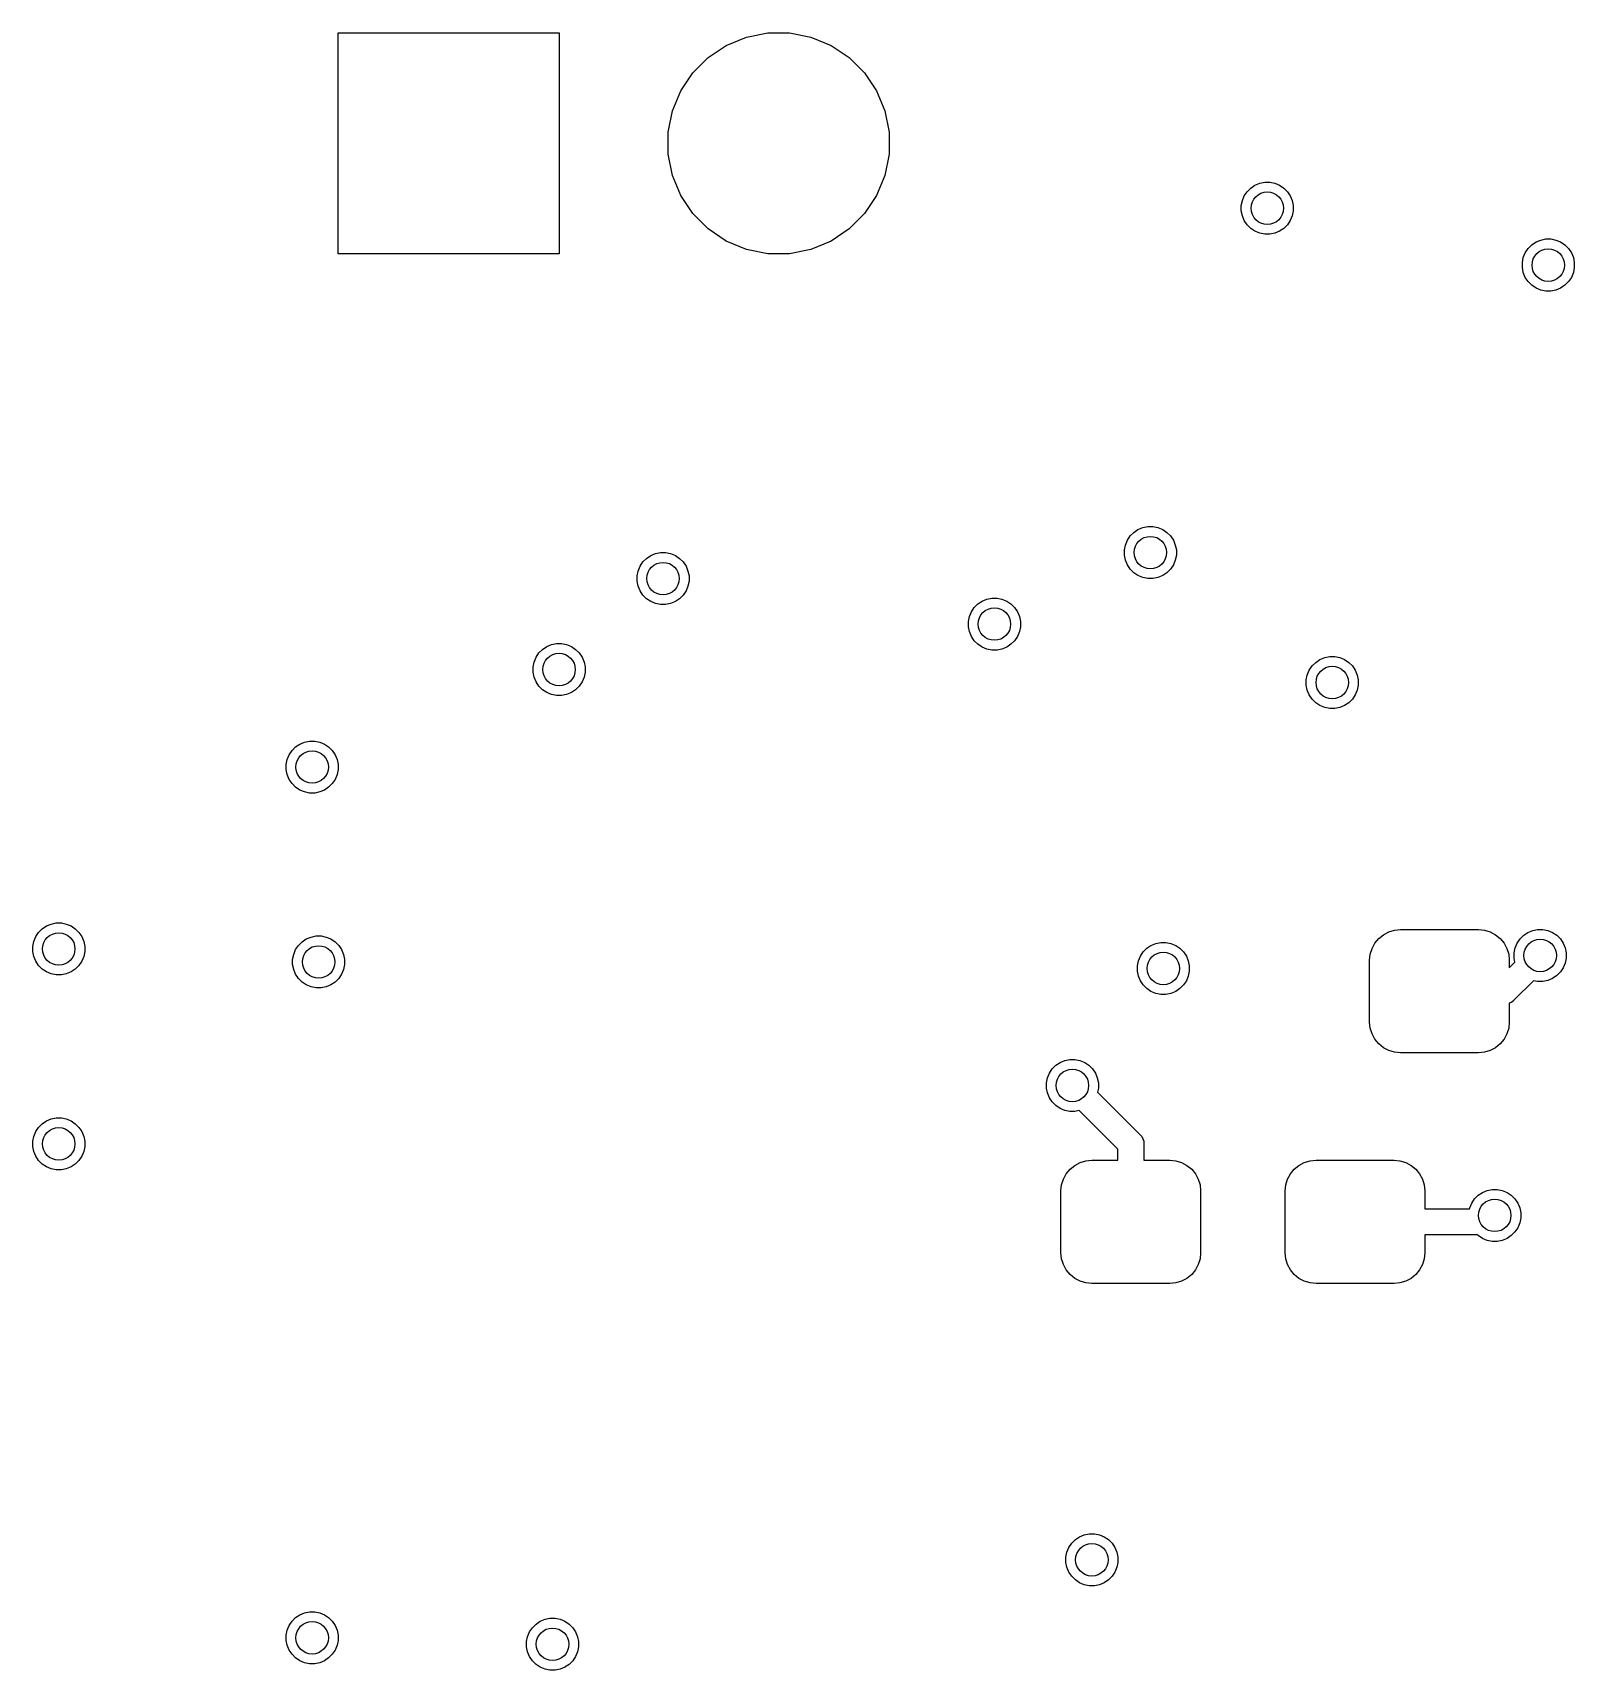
# Model space of a CAD drawing. Extents: x 116.6 to 161.5, y -138 to -93.2.
# Drawn here: x 134 to 145.86, y -105.75 to -93.15 of the extents above; entities that cross this region are included whole.
import ezdxf

# ---------------------------------------------------------------- set-up
doc = ezdxf.new("R2010")
doc.units = 0
doc.layers.add('BLACK', color=7, linetype='CONTINUOUS')

msp = doc.modelspace()

# ---------------------------------------------------------------- linework, layer by layer
at = {"layer": 'BLACK', "linetype": 'CONTINUOUS'}
for p, q in [((136.35, -94.85), (136.35, -93.15)), ((136.35, -93.15), (138.05, -93.15)), ((138.05, -93.15), (138.05, -94.85)), ((139.337, -93.247), (139.492, -93.183)), ((139.492, -93.183), (139.656, -93.15)), ((139.656, -93.15), (139.824, -93.15)), ((139.824, -93.15), (139.988, -93.183)), ((139.988, -93.183), (140.143, -93.247)), ((139.08, -93.458), (139.198, -93.34)), ((139.198, -93.34), (139.337, -93.247)), ((140.143, -93.247), (140.282, -93.34)), ((140.282, -93.34), (140.4, -93.458)), ((138.987, -93.597), (139.08, -93.458)), ((140.4, -93.458), (140.493, -93.597)), ((138.923, -93.752), (138.987, -93.597)), ((140.493, -93.597), (140.557, -93.752)), ((138.89, -93.916), (138.923, -93.752)), ((140.557, -93.752), (140.59, -93.916)), ((138.89, -94.084), (138.89, -93.916)), ((140.59, -93.916), (140.59, -94.084)), ((138.923, -94.248), (138.89, -94.084)), ((140.59, -94.084), (140.557, -94.248)), ((138.987, -94.403), (138.923, -94.248)), ((140.557, -94.248), (140.493, -94.403)), ((143.323, -94.405), (143.345, -94.373)), ((143.345, -94.373), (143.373, -94.345)), ((143.373, -94.345), (143.405, -94.323)), ((143.405, -94.323), (143.442, -94.308)), ((143.442, -94.308), (143.48, -94.3)), ((143.48, -94.3), (143.52, -94.3)), ((143.52, -94.3), (143.558, -94.308)), ((143.558, -94.308), (143.595, -94.323)), ((143.595, -94.323), (143.627, -94.345)), ((143.627, -94.345), (143.655, -94.373)), ((143.655, -94.373), (143.677, -94.405)), ((139.08, -94.542), (138.987, -94.403)), ((140.493, -94.403), (140.4, -94.542)), ((143.3, -94.48), (143.308, -94.442)), ((143.3, -94.52), (143.3, -94.48)), ((143.308, -94.442), (143.323, -94.405)), ((143.677, -94.405), (143.692, -94.442)), ((143.692, -94.442), (143.7, -94.48)), ((143.7, -94.48), (143.7, -94.52)), ((139.198, -94.66), (139.08, -94.542)), ((140.4, -94.542), (140.282, -94.66)), ((143.308, -94.558), (143.3, -94.52)), ((143.323, -94.595), (143.308, -94.558)), ((143.345, -94.627), (143.323, -94.595)), ((143.677, -94.595), (143.655, -94.627)), ((143.692, -94.558), (143.677, -94.595)), ((143.7, -94.52), (143.692, -94.558)), ((139.337, -94.753), (139.198, -94.66)), ((140.282, -94.66), (140.143, -94.753)), ((143.373, -94.655), (143.345, -94.627)), ((143.405, -94.677), (143.373, -94.655)), ((143.442, -94.692), (143.405, -94.677)), ((143.48, -94.7), (143.442, -94.692)), ((143.52, -94.7), (143.48, -94.7)), ((143.558, -94.692), (143.52, -94.7)), ((143.595, -94.677), (143.558, -94.692)), ((143.627, -94.655), (143.595, -94.677)), ((143.655, -94.627), (143.627, -94.655)), ((145.568, -94.76), (145.604, -94.745)), ((145.604, -94.745), (145.643, -94.737)), ((145.643, -94.737), (145.682, -94.737)), ((145.682, -94.737), (145.721, -94.745)), ((145.721, -94.745), (145.757, -94.76)), ((138.05, -94.85), (136.35, -94.85)), ((139.492, -94.817), (139.337, -94.753)), ((139.656, -94.85), (139.492, -94.817)), ((139.824, -94.85), (139.656, -94.85)), ((139.988, -94.817), (139.824, -94.85)), ((140.143, -94.753), (139.988, -94.817)), ((145.47, -94.879), (145.485, -94.843)), ((145.485, -94.843), (145.507, -94.81)), ((145.507, -94.81), (145.535, -94.782)), ((145.535, -94.782), (145.568, -94.76)), ((145.757, -94.76), (145.79, -94.782)), ((145.79, -94.782), (145.818, -94.81)), ((145.818, -94.81), (145.84, -94.843)), ((145.84, -94.843), (145.855, -94.879)), ((145.463, -94.918), (145.47, -94.879)), ((145.463, -94.957), (145.463, -94.918)), ((145.47, -94.996), (145.463, -94.957)), ((145.485, -95.032), (145.47, -94.996)), ((145.855, -94.996), (145.84, -95.032)), ((145.855, -94.879), (145.862, -94.918)), ((145.862, -94.957), (145.855, -94.996)), ((145.862, -94.918), (145.862, -94.957)), ((145.507, -95.065), (145.485, -95.032)), ((145.535, -95.093), (145.507, -95.065)), ((145.568, -95.115), (145.535, -95.093)), ((145.604, -95.13), (145.568, -95.115)), ((145.643, -95.138), (145.604, -95.13)), ((145.721, -95.13), (145.682, -95.138)), ((145.757, -95.115), (145.721, -95.13)), ((145.79, -95.093), (145.757, -95.115)), ((145.818, -95.065), (145.79, -95.093)), ((145.84, -95.032), (145.818, -95.065)), ((145.682, -95.138), (145.643, -95.138)), ((142.445, -97.022), (142.473, -96.995)), ((142.473, -96.995), (142.505, -96.973)), ((142.505, -96.973), (142.542, -96.958)), ((142.542, -96.958), (142.58, -96.95)), ((142.58, -96.95), (142.62, -96.95)), ((142.62, -96.95), (142.658, -96.958)), ((142.658, -96.958), (142.695, -96.973)), ((142.695, -96.973), (142.727, -96.995)), ((142.727, -96.995), (142.755, -97.022)), ((142.4, -97.13), (142.408, -97.092)), ((142.4, -97.17), (142.4, -97.13)), ((142.408, -97.092), (142.423, -97.055)), ((142.423, -97.055), (142.445, -97.022)), ((142.755, -97.022), (142.777, -97.055)), ((142.777, -97.055), (142.792, -97.092)), ((142.792, -97.092), (142.8, -97.13)), ((142.8, -97.13), (142.8, -97.17)), ((138.658, -97.292), (138.673, -97.255)), ((138.673, -97.255), (138.695, -97.222)), ((138.695, -97.222), (138.723, -97.195)), ((138.723, -97.195), (138.755, -97.173)), ((138.755, -97.173), (138.792, -97.158)), ((138.792, -97.158), (138.83, -97.15)), ((138.83, -97.15), (138.87, -97.15)), ((138.87, -97.15), (138.908, -97.158)), ((138.908, -97.158), (138.945, -97.173)), ((138.945, -97.173), (138.977, -97.195)), ((138.977, -97.195), (139.005, -97.222)), ((139.005, -97.222), (139.027, -97.255)), ((139.027, -97.255), (139.042, -97.292)), ((142.408, -97.208), (142.4, -97.17)), ((142.423, -97.245), (142.408, -97.208)), ((142.445, -97.278), (142.423, -97.245)), ((142.777, -97.245), (142.755, -97.278)), ((142.792, -97.208), (142.777, -97.245)), ((142.8, -97.17), (142.792, -97.208)), ((138.65, -97.33), (138.658, -97.292)), ((138.65, -97.37), (138.65, -97.33)), ((138.658, -97.408), (138.65, -97.37)), ((139.042, -97.292), (139.05, -97.33)), ((139.05, -97.37), (139.042, -97.408)), ((139.05, -97.33), (139.05, -97.37)), ((142.473, -97.305), (142.445, -97.278)), ((142.505, -97.327), (142.473, -97.305)), ((142.542, -97.342), (142.505, -97.327)), ((142.58, -97.35), (142.542, -97.342)), ((142.62, -97.35), (142.58, -97.35)), ((142.658, -97.342), (142.62, -97.35)), ((142.695, -97.327), (142.658, -97.342)), ((142.727, -97.305), (142.695, -97.327)), ((142.755, -97.278), (142.727, -97.305)), ((138.673, -97.445), (138.658, -97.408)), ((138.695, -97.478), (138.673, -97.445)), ((138.723, -97.505), (138.695, -97.478)), ((138.755, -97.527), (138.723, -97.505)), ((138.977, -97.505), (138.945, -97.527)), ((139.005, -97.478), (138.977, -97.505)), ((139.027, -97.445), (139.005, -97.478)), ((139.042, -97.408), (139.027, -97.445)), ((141.273, -97.545), (141.305, -97.523)), ((141.305, -97.523), (141.342, -97.508)), ((141.342, -97.508), (141.38, -97.5)), ((141.38, -97.5), (141.42, -97.5)), ((141.42, -97.5), (141.458, -97.508)), ((141.458, -97.508), (141.495, -97.523)), ((141.495, -97.523), (141.527, -97.545)), ((138.792, -97.542), (138.755, -97.527)), ((138.83, -97.55), (138.792, -97.542)), ((138.87, -97.55), (138.83, -97.55)), ((138.908, -97.542), (138.87, -97.55)), ((138.945, -97.527), (138.908, -97.542)), ((141.2, -97.68), (141.208, -97.642)), ((141.208, -97.642), (141.223, -97.605)), ((141.223, -97.605), (141.245, -97.573)), ((141.245, -97.573), (141.273, -97.545)), ((141.527, -97.545), (141.555, -97.573)), ((141.555, -97.573), (141.577, -97.605)), ((141.577, -97.605), (141.592, -97.642)), ((141.592, -97.642), (141.6, -97.68)), ((141.2, -97.72), (141.2, -97.68)), ((141.208, -97.758), (141.2, -97.72)), ((141.223, -97.795), (141.208, -97.758)), ((141.592, -97.758), (141.577, -97.795)), ((141.6, -97.72), (141.592, -97.758)), ((141.6, -97.68), (141.6, -97.72)), ((137.895, -97.922), (137.923, -97.895)), ((137.923, -97.895), (137.955, -97.873)), ((137.955, -97.873), (137.992, -97.858)), ((137.992, -97.858), (138.03, -97.85)), ((138.03, -97.85), (138.07, -97.85)), ((138.07, -97.85), (138.108, -97.858)), ((138.108, -97.858), (138.145, -97.873)), ((138.145, -97.873), (138.177, -97.895)), ((138.177, -97.895), (138.205, -97.922)), ((141.245, -97.828), (141.223, -97.795)), ((141.273, -97.855), (141.245, -97.828)), ((141.305, -97.877), (141.273, -97.855)), ((141.342, -97.892), (141.305, -97.877)), ((141.38, -97.9), (141.342, -97.892)), ((141.42, -97.9), (141.38, -97.9)), ((141.458, -97.892), (141.42, -97.9)), ((141.495, -97.877), (141.458, -97.892)), ((141.527, -97.855), (141.495, -97.877)), ((141.555, -97.828), (141.527, -97.855)), ((141.577, -97.795), (141.555, -97.828)), ((137.85, -98.03), (137.858, -97.992)), ((137.858, -97.992), (137.873, -97.955)), ((137.873, -97.955), (137.895, -97.922)), ((138.205, -97.922), (138.227, -97.955)), ((138.227, -97.955), (138.242, -97.992)), ((138.242, -97.992), (138.25, -98.03)), ((143.823, -98.055), (143.845, -98.022)), ((143.845, -98.022), (143.873, -97.995)), ((143.873, -97.995), (143.905, -97.973)), ((143.905, -97.973), (143.942, -97.958)), ((143.942, -97.958), (143.98, -97.95)), ((143.98, -97.95), (144.02, -97.95)), ((144.02, -97.95), (144.058, -97.958)), ((144.058, -97.958), (144.095, -97.973)), ((144.095, -97.973), (144.127, -97.995)), ((144.127, -97.995), (144.155, -98.022)), ((144.155, -98.022), (144.177, -98.055)), ((137.85, -98.07), (137.85, -98.03)), ((137.858, -98.108), (137.85, -98.07)), ((137.873, -98.145), (137.858, -98.108)), ((137.895, -98.177), (137.873, -98.145)), ((138.227, -98.145), (138.205, -98.177)), ((138.242, -98.108), (138.227, -98.145)), ((138.25, -98.07), (138.242, -98.108)), ((138.25, -98.03), (138.25, -98.07)), ((143.8, -98.13), (143.808, -98.092)), ((143.8, -98.17), (143.8, -98.13)), ((143.808, -98.092), (143.823, -98.055)), ((144.177, -98.055), (144.192, -98.092)), ((144.192, -98.092), (144.2, -98.13)), ((144.2, -98.13), (144.2, -98.17)), ((137.923, -98.205), (137.895, -98.177)), ((137.955, -98.227), (137.923, -98.205)), ((137.992, -98.242), (137.955, -98.227)), ((138.03, -98.25), (137.992, -98.242)), ((138.07, -98.25), (138.03, -98.25)), ((138.108, -98.242), (138.07, -98.25)), ((138.145, -98.227), (138.108, -98.242)), ((138.177, -98.205), (138.145, -98.227)), ((138.205, -98.177), (138.177, -98.205)), ((143.808, -98.208), (143.8, -98.17)), ((143.823, -98.245), (143.808, -98.208)), ((143.845, -98.278), (143.823, -98.245)), ((143.873, -98.305), (143.845, -98.278)), ((144.155, -98.278), (144.127, -98.305)), ((144.177, -98.245), (144.155, -98.278)), ((144.192, -98.208), (144.177, -98.245)), ((144.2, -98.17), (144.192, -98.208)), ((143.905, -98.327), (143.873, -98.305)), ((143.942, -98.342), (143.905, -98.327)), ((143.98, -98.35), (143.942, -98.342)), ((144.02, -98.35), (143.98, -98.35)), ((144.058, -98.342), (144.02, -98.35)), ((144.095, -98.327), (144.058, -98.342)), ((144.127, -98.305), (144.095, -98.327)), ((135.995, -98.672), (136.023, -98.645)), ((136.023, -98.645), (136.055, -98.623)), ((136.055, -98.623), (136.092, -98.608)), ((136.092, -98.608), (136.13, -98.6)), ((136.13, -98.6), (136.17, -98.6)), ((136.17, -98.6), (136.208, -98.608)), ((136.208, -98.608), (136.245, -98.623)), ((136.245, -98.623), (136.277, -98.645)), ((136.277, -98.645), (136.305, -98.672)), ((135.95, -98.78), (135.958, -98.742)), ((135.95, -98.82), (135.95, -98.78)), ((135.958, -98.742), (135.973, -98.705)), ((135.973, -98.705), (135.995, -98.672)), ((136.305, -98.672), (136.327, -98.705)), ((136.327, -98.705), (136.342, -98.742)), ((136.342, -98.742), (136.35, -98.78)), ((136.35, -98.78), (136.35, -98.82)), ((135.958, -98.858), (135.95, -98.82)), ((135.973, -98.895), (135.958, -98.858)), ((135.995, -98.927), (135.973, -98.895)), ((136.327, -98.895), (136.305, -98.927)), ((136.342, -98.858), (136.327, -98.895)), ((136.35, -98.82), (136.342, -98.858)), ((136.023, -98.955), (135.995, -98.927)), ((136.055, -98.977), (136.023, -98.955)), ((136.092, -98.992), (136.055, -98.977)), ((136.13, -99), (136.092, -98.992)), ((136.17, -99), (136.13, -99)), ((136.208, -98.992), (136.17, -99)), ((136.245, -98.977), (136.208, -98.992)), ((136.277, -98.955), (136.245, -98.977)), ((136.305, -98.927), (136.277, -98.955)), ((134.073, -100.045), (134.105, -100.023)), ((134.105, -100.023), (134.142, -100.008)), ((134.142, -100.008), (134.18, -100)), ((134.18, -100), (134.22, -100)), ((134.22, -100), (134.258, -100.008)), ((134.258, -100.008), (134.295, -100.023)), ((134.295, -100.023), (134.327, -100.045)), ((134, -100.18), (134.008, -100.142)), ((134.008, -100.142), (134.023, -100.105)), ((134.023, -100.105), (134.045, -100.073)), ((134.045, -100.073), (134.073, -100.045)), ((134.327, -100.045), (134.355, -100.073)), ((134.355, -100.073), (134.377, -100.105)), ((134.377, -100.105), (134.392, -100.142)), ((134.392, -100.142), (134.4, -100.18)), ((136.045, -100.173), (136.073, -100.145)), ((136.073, -100.145), (136.105, -100.123)), ((136.105, -100.123), (136.142, -100.108)), ((136.142, -100.108), (136.18, -100.1)), ((136.18, -100.1), (136.22, -100.1)), ((136.22, -100.1), (136.258, -100.108)), ((136.258, -100.108), (136.295, -100.123)), ((136.295, -100.123), (136.327, -100.145)), ((136.327, -100.145), (136.355, -100.173)), ((142.605, -100.173), (142.642, -100.158)), ((142.642, -100.158), (142.68, -100.15)), ((142.68, -100.15), (142.72, -100.15)), ((142.72, -100.15), (142.758, -100.158)), ((142.758, -100.158), (142.795, -100.173)), ((144.306, -100.197), (144.328, -100.156)), ((144.328, -100.156), (144.357, -100.12)), ((144.357, -100.12), (144.393, -100.09)), ((144.393, -100.09), (144.434, -100.068)), ((144.434, -100.068), (144.479, -100.055)), ((144.479, -100.055), (144.525, -100.05)), ((144.525, -100.05), (145.125, -100.05)), ((145.125, -100.05), (145.171, -100.055)), ((145.171, -100.055), (145.216, -100.068)), ((145.216, -100.068), (145.257, -100.09)), ((145.257, -100.09), (145.293, -100.12)), ((145.293, -100.12), (145.322, -100.156)), ((145.322, -100.156), (145.344, -100.197)), ((145.408, -100.192), (145.423, -100.155)), ((145.423, -100.155), (145.445, -100.123)), ((145.445, -100.123), (145.473, -100.095)), ((145.473, -100.095), (145.505, -100.073)), ((145.505, -100.073), (145.542, -100.058)), ((145.542, -100.058), (145.58, -100.05)), ((145.58, -100.05), (145.62, -100.05)), ((145.62, -100.05), (145.658, -100.058)), ((145.658, -100.058), (145.695, -100.073)), ((145.695, -100.073), (145.727, -100.095)), ((145.727, -100.095), (145.755, -100.123)), ((145.755, -100.123), (145.777, -100.155)), ((145.777, -100.155), (145.792, -100.192)), ((134, -100.22), (134, -100.18)), ((134.008, -100.258), (134, -100.22)), ((134.023, -100.295), (134.008, -100.258)), ((134.045, -100.327), (134.023, -100.295)), ((134.377, -100.295), (134.355, -100.327)), ((134.392, -100.258), (134.377, -100.295)), ((134.4, -100.22), (134.392, -100.258)), ((134.4, -100.18), (134.4, -100.22)), ((136, -100.28), (136.008, -100.242)), ((136, -100.32), (136, -100.28)), ((136.008, -100.242), (136.023, -100.205)), ((136.023, -100.205), (136.045, -100.173)), ((136.355, -100.173), (136.377, -100.205)), ((136.377, -100.205), (136.392, -100.242)), ((136.392, -100.242), (136.4, -100.28)), ((136.4, -100.28), (136.4, -100.32)), ((142.5, -100.33), (142.508, -100.292)), ((142.508, -100.292), (142.523, -100.255)), ((142.523, -100.255), (142.545, -100.223)), ((142.545, -100.223), (142.573, -100.195)), ((142.573, -100.195), (142.605, -100.173)), ((142.795, -100.173), (142.827, -100.195)), ((142.827, -100.195), (142.855, -100.223)), ((142.855, -100.223), (142.877, -100.255)), ((142.877, -100.255), (142.892, -100.292)), ((142.892, -100.292), (142.9, -100.33)), ((144.287, -100.287), (144.292, -100.241)), ((144.287, -100.762), (144.287, -100.287)), ((144.292, -100.241), (144.306, -100.197)), ((145.344, -100.197), (145.358, -100.241)), ((145.358, -100.241), (145.362, -100.287)), ((145.362, -100.287), (145.362, -100.346)), ((145.4, -100.23), (145.408, -100.192)), ((145.4, -100.27), (145.4, -100.23)), ((145.406, -100.302), (145.4, -100.27)), ((145.792, -100.192), (145.8, -100.23)), ((145.8, -100.27), (145.792, -100.308)), ((145.8, -100.23), (145.8, -100.27)), ((134.073, -100.355), (134.045, -100.327)), ((134.105, -100.377), (134.073, -100.355)), ((134.142, -100.392), (134.105, -100.377)), ((134.18, -100.4), (134.142, -100.392)), ((134.22, -100.4), (134.18, -100.4)), ((134.258, -100.392), (134.22, -100.4)), ((134.295, -100.377), (134.258, -100.392)), ((134.327, -100.355), (134.295, -100.377)), ((134.355, -100.327), (134.327, -100.355)), ((136.008, -100.358), (136, -100.32)), ((136.023, -100.395), (136.008, -100.358)), ((136.045, -100.427), (136.023, -100.395)), ((136.377, -100.395), (136.355, -100.427)), ((136.392, -100.358), (136.377, -100.395)), ((136.4, -100.32), (136.392, -100.358)), ((142.5, -100.37), (142.5, -100.33)), ((142.508, -100.408), (142.5, -100.37)), ((142.523, -100.445), (142.508, -100.408)), ((142.892, -100.408), (142.877, -100.445)), ((142.9, -100.37), (142.892, -100.408)), ((142.9, -100.33), (142.9, -100.37)), ((145.362, -100.346), (145.406, -100.302)), ((145.727, -100.405), (145.695, -100.427)), ((145.755, -100.377), (145.727, -100.405)), ((145.777, -100.345), (145.755, -100.377)), ((145.792, -100.308), (145.777, -100.345)), ((136.073, -100.455), (136.045, -100.427)), ((136.105, -100.477), (136.073, -100.455)), ((136.142, -100.492), (136.105, -100.477)), ((136.18, -100.5), (136.142, -100.492)), ((136.22, -100.5), (136.18, -100.5)), ((136.258, -100.492), (136.22, -100.5)), ((136.295, -100.477), (136.258, -100.492)), ((136.327, -100.455), (136.295, -100.477)), ((136.355, -100.427), (136.327, -100.455)), ((142.545, -100.477), (142.523, -100.445)), ((142.573, -100.505), (142.545, -100.477)), ((142.605, -100.527), (142.573, -100.505)), ((142.642, -100.542), (142.605, -100.527)), ((142.68, -100.55), (142.642, -100.542)), ((142.758, -100.542), (142.72, -100.55)), ((142.795, -100.527), (142.758, -100.542)), ((142.827, -100.505), (142.795, -100.527)), ((142.855, -100.477), (142.827, -100.505)), ((142.877, -100.445), (142.855, -100.477)), ((145.548, -100.444), (145.399, -100.592)), ((145.58, -100.45), (145.548, -100.444)), ((145.62, -100.45), (145.58, -100.45)), ((145.658, -100.442), (145.62, -100.45)), ((145.695, -100.427), (145.658, -100.442)), ((142.72, -100.55), (142.68, -100.55)), ((145.363, -100.618), (145.362, -100.618)), ((145.362, -100.618), (145.362, -100.762)), ((145.381, -100.609), (145.363, -100.618)), ((145.396, -100.596), (145.381, -100.609)), ((145.399, -100.592), (145.396, -100.596)), ((144.292, -100.809), (144.287, -100.762)), ((145.362, -100.762), (145.358, -100.809)), ((144.306, -100.853), (144.292, -100.809)), ((144.328, -100.894), (144.306, -100.853)), ((144.357, -100.93), (144.328, -100.894)), ((145.322, -100.894), (145.293, -100.93)), ((145.344, -100.853), (145.322, -100.894)), ((145.358, -100.809), (145.344, -100.853)), ((141.942, -101.058), (141.98, -101.05)), ((141.98, -101.05), (142.02, -101.05)), ((142.02, -101.05), (142.058, -101.058)), ((144.393, -100.96), (144.357, -100.93)), ((144.434, -100.982), (144.393, -100.96)), ((144.479, -100.995), (144.434, -100.982)), ((144.525, -101), (144.479, -100.995)), ((145.125, -101), (144.525, -101)), ((145.171, -100.995), (145.125, -101)), ((145.216, -100.982), (145.171, -100.995)), ((145.257, -100.96), (145.216, -100.982)), ((145.293, -100.93), (145.257, -100.96)), ((141.808, -101.192), (141.823, -101.155)), ((141.823, -101.155), (141.845, -101.123)), ((141.845, -101.123), (141.873, -101.095)), ((141.873, -101.095), (141.905, -101.073)), ((141.905, -101.073), (141.942, -101.058)), ((142.058, -101.058), (142.095, -101.073)), ((142.095, -101.073), (142.127, -101.095)), ((142.127, -101.095), (142.155, -101.123)), ((142.155, -101.123), (142.177, -101.155)), ((142.177, -101.155), (142.192, -101.192)), ((141.8, -101.23), (141.808, -101.192)), ((141.8, -101.27), (141.8, -101.23)), ((141.808, -101.308), (141.8, -101.27)), ((142.192, -101.192), (142.2, -101.23)), ((142.2, -101.27), (142.194, -101.302)), ((142.194, -101.302), (142.517, -101.626)), ((142.2, -101.23), (142.2, -101.27)), ((141.823, -101.345), (141.808, -101.308)), ((141.845, -101.377), (141.823, -101.345)), ((141.873, -101.405), (141.845, -101.377)), ((141.905, -101.427), (141.873, -101.405)), ((141.942, -101.442), (141.905, -101.427)), ((134.045, -101.573), (134.073, -101.545)), ((134.073, -101.545), (134.105, -101.523)), ((134.105, -101.523), (134.142, -101.508)), ((134.142, -101.508), (134.18, -101.5)), ((134.18, -101.5), (134.22, -101.5)), ((134.22, -101.5), (134.258, -101.508)), ((134.258, -101.508), (134.295, -101.523)), ((134.295, -101.523), (134.327, -101.545)), ((134.327, -101.545), (134.355, -101.573)), ((141.98, -101.45), (141.942, -101.442)), ((142.02, -101.45), (141.98, -101.45)), ((142.052, -101.444), (142.02, -101.45)), ((142.35, -101.741), (142.052, -101.444)), ((134, -101.68), (134.008, -101.642)), ((134, -101.72), (134, -101.68)), ((134.008, -101.642), (134.023, -101.605)), ((134.023, -101.605), (134.045, -101.573)), ((134.355, -101.573), (134.377, -101.605)), ((134.377, -101.605), (134.392, -101.642)), ((134.392, -101.642), (134.4, -101.68)), ((134.4, -101.68), (134.4, -101.72)), ((142.517, -101.626), (142.521, -101.629)), ((142.521, -101.629), (142.534, -101.644)), ((142.534, -101.644), (142.543, -101.662)), ((142.543, -101.662), (142.549, -101.68)), ((142.549, -101.68), (142.55, -101.695)), ((134.008, -101.758), (134, -101.72)), ((134.023, -101.795), (134.008, -101.758)), ((134.045, -101.827), (134.023, -101.795)), ((134.377, -101.795), (134.355, -101.827)), ((134.392, -101.758), (134.377, -101.795)), ((134.4, -101.72), (134.392, -101.758)), ((142.35, -101.825), (142.35, -101.741)), ((142.55, -101.695), (142.55, -101.695)), ((142.55, -101.695), (142.55, -101.7)), ((142.55, -101.7), (142.55, -101.705)), ((142.55, -101.705), (142.55, -101.825)), ((134.073, -101.855), (134.045, -101.827)), ((134.105, -101.877), (134.073, -101.855)), ((134.142, -101.892), (134.105, -101.877)), ((134.18, -101.9), (134.142, -101.892)), ((134.22, -101.9), (134.18, -101.9)), ((134.258, -101.892), (134.22, -101.9)), ((134.295, -101.877), (134.258, -101.892)), ((134.327, -101.855), (134.295, -101.877)), ((134.355, -101.827), (134.327, -101.855)), ((141.931, -101.972), (141.953, -101.931)), ((141.953, -101.931), (141.982, -101.895)), ((141.982, -101.895), (142.018, -101.865)), ((142.018, -101.865), (142.059, -101.843)), ((142.059, -101.843), (142.104, -101.83)), ((142.104, -101.83), (142.15, -101.825)), ((142.15, -101.825), (142.35, -101.825)), ((142.55, -101.825), (142.75, -101.825)), ((142.75, -101.825), (142.796, -101.83)), ((142.796, -101.83), (142.841, -101.843)), ((142.841, -101.843), (142.882, -101.865)), ((142.882, -101.865), (142.918, -101.895)), ((142.918, -101.895), (142.947, -101.931)), ((142.947, -101.931), (142.969, -101.972)), ((143.656, -101.972), (143.678, -101.931)), ((143.678, -101.931), (143.707, -101.895)), ((143.707, -101.895), (143.743, -101.865)), ((143.743, -101.865), (143.784, -101.843)), ((143.784, -101.843), (143.829, -101.83)), ((143.829, -101.83), (143.875, -101.825)), ((143.875, -101.825), (144.475, -101.825)), ((144.475, -101.825), (144.521, -101.83)), ((144.521, -101.83), (144.566, -101.843)), ((144.566, -101.843), (144.607, -101.865)), ((144.607, -101.865), (144.643, -101.895)), ((144.643, -101.895), (144.672, -101.931)), ((144.672, -101.931), (144.694, -101.972)), ((141.912, -102.062), (141.917, -102.016)), ((141.917, -102.016), (141.931, -101.972)), ((142.969, -101.972), (142.983, -102.016)), ((142.983, -102.016), (142.987, -102.062)), ((143.637, -102.062), (143.642, -102.016)), ((143.642, -102.016), (143.656, -101.972)), ((144.694, -101.972), (144.708, -102.016)), ((144.708, -102.016), (144.713, -102.062)), ((145.155, -102.073), (145.192, -102.058)), ((145.192, -102.058), (145.23, -102.05)), ((145.23, -102.05), (145.27, -102.05)), ((145.27, -102.05), (145.308, -102.058)), ((145.308, -102.058), (145.345, -102.073)), ((141.912, -102.537), (141.912, -102.062)), ((142.987, -102.062), (142.987, -102.537)), ((143.637, -102.537), (143.637, -102.062)), ((144.713, -102.062), (144.713, -102.2)), ((145.058, -102.192), (145.073, -102.155)), ((145.073, -102.155), (145.095, -102.123)), ((145.095, -102.123), (145.123, -102.095)), ((145.123, -102.095), (145.155, -102.073)), ((145.345, -102.073), (145.377, -102.095)), ((145.377, -102.095), (145.405, -102.123)), ((145.405, -102.123), (145.427, -102.155)), ((145.427, -102.155), (145.442, -102.192)), ((144.713, -102.2), (145.056, -102.2)), ((145.056, -102.2), (145.058, -102.192)), ((145.442, -102.308), (145.427, -102.345)), ((145.442, -102.192), (145.45, -102.23)), ((145.45, -102.27), (145.442, -102.308)), ((145.45, -102.23), (145.45, -102.27)), ((145.117, -102.4), (144.713, -102.4)), ((144.713, -102.4), (144.713, -102.537)), ((145.123, -102.405), (145.117, -102.4)), ((145.155, -102.427), (145.123, -102.405)), ((145.192, -102.442), (145.155, -102.427)), ((145.345, -102.427), (145.308, -102.442)), ((145.377, -102.405), (145.345, -102.427)), ((145.405, -102.377), (145.377, -102.405)), ((145.427, -102.345), (145.405, -102.377)), ((141.917, -102.584), (141.912, -102.537)), ((142.987, -102.537), (142.983, -102.584)), ((143.642, -102.584), (143.637, -102.537)), ((144.713, -102.537), (144.708, -102.584)), ((145.23, -102.45), (145.192, -102.442)), ((145.27, -102.45), (145.23, -102.45)), ((145.308, -102.442), (145.27, -102.45)), ((141.931, -102.628), (141.917, -102.584)), ((141.953, -102.669), (141.931, -102.628)), ((141.982, -102.705), (141.953, -102.669)), ((142.947, -102.669), (142.918, -102.705)), ((142.969, -102.628), (142.947, -102.669)), ((142.983, -102.584), (142.969, -102.628)), ((143.656, -102.628), (143.642, -102.584)), ((143.678, -102.669), (143.656, -102.628)), ((143.707, -102.705), (143.678, -102.669)), ((144.672, -102.669), (144.643, -102.705)), ((144.694, -102.628), (144.672, -102.669)), ((144.708, -102.584), (144.694, -102.628)), ((142.018, -102.735), (141.982, -102.705)), ((142.059, -102.757), (142.018, -102.735)), ((142.104, -102.77), (142.059, -102.757)), ((142.15, -102.775), (142.104, -102.77)), ((142.75, -102.775), (142.15, -102.775)), ((142.796, -102.77), (142.75, -102.775)), ((142.841, -102.757), (142.796, -102.77)), ((142.882, -102.735), (142.841, -102.757)), ((142.918, -102.705), (142.882, -102.735)), ((143.743, -102.735), (143.707, -102.705)), ((143.784, -102.757), (143.743, -102.735)), ((143.829, -102.77), (143.784, -102.757)), ((143.875, -102.775), (143.829, -102.77)), ((144.475, -102.775), (143.875, -102.775)), ((144.521, -102.77), (144.475, -102.775)), ((144.566, -102.757), (144.521, -102.77)), ((144.607, -102.735), (144.566, -102.757)), ((144.643, -102.705), (144.607, -102.735)), ((142.092, -104.708), (142.13, -104.7)), ((142.13, -104.7), (142.17, -104.7)), ((142.17, -104.7), (142.208, -104.708)), ((141.958, -104.842), (141.973, -104.805)), ((141.973, -104.805), (141.995, -104.773)), ((141.995, -104.773), (142.023, -104.745)), ((142.023, -104.745), (142.055, -104.723)), ((142.055, -104.723), (142.092, -104.708)), ((142.208, -104.708), (142.245, -104.723)), ((142.245, -104.723), (142.277, -104.745)), ((142.277, -104.745), (142.305, -104.773)), ((142.305, -104.773), (142.327, -104.805)), ((142.327, -104.805), (142.342, -104.842)), ((141.95, -104.88), (141.958, -104.842)), ((141.95, -104.92), (141.95, -104.88)), ((141.958, -104.958), (141.95, -104.92)), ((142.342, -104.842), (142.35, -104.88)), ((142.35, -104.92), (142.342, -104.958)), ((142.35, -104.88), (142.35, -104.92)), ((141.973, -104.995), (141.958, -104.958)), ((141.995, -105.027), (141.973, -104.995)), ((142.023, -105.055), (141.995, -105.027)), ((142.055, -105.077), (142.023, -105.055)), ((142.092, -105.092), (142.055, -105.077)), ((142.245, -105.077), (142.208, -105.092)), ((142.277, -105.055), (142.245, -105.077)), ((142.305, -105.027), (142.277, -105.055)), ((142.327, -104.995), (142.305, -105.027)), ((142.342, -104.958), (142.327, -104.995)), ((142.13, -105.1), (142.092, -105.092)), ((142.17, -105.1), (142.13, -105.1)), ((142.208, -105.092), (142.17, -105.1)), ((136.023, -105.345), (136.055, -105.323)), ((136.055, -105.323), (136.092, -105.308)), ((136.092, -105.308), (136.13, -105.3)), ((136.13, -105.3), (136.17, -105.3)), ((136.17, -105.3), (136.208, -105.308)), ((136.208, -105.308), (136.245, -105.323)), ((136.245, -105.323), (136.277, -105.345)), ((135.95, -105.48), (135.958, -105.442)), ((135.958, -105.442), (135.973, -105.405)), ((135.973, -105.405), (135.995, -105.373)), ((135.995, -105.373), (136.023, -105.345)), ((136.277, -105.345), (136.305, -105.373)), ((136.305, -105.373), (136.327, -105.405)), ((136.327, -105.405), (136.342, -105.442)), ((136.342, -105.442), (136.35, -105.48)), ((137.808, -105.492), (137.823, -105.455)), ((137.823, -105.455), (137.845, -105.423)), ((137.845, -105.423), (137.873, -105.395)), ((137.873, -105.395), (137.905, -105.373)), ((137.905, -105.373), (137.942, -105.358)), ((137.942, -105.358), (137.98, -105.35)), ((137.98, -105.35), (138.02, -105.35)), ((138.02, -105.35), (138.058, -105.358)), ((138.058, -105.358), (138.095, -105.373)), ((138.095, -105.373), (138.127, -105.395)), ((138.127, -105.395), (138.155, -105.423)), ((138.155, -105.423), (138.177, -105.455)), ((138.177, -105.455), (138.192, -105.492)), ((135.95, -105.52), (135.95, -105.48)), ((135.958, -105.558), (135.95, -105.52)), ((135.973, -105.595), (135.958, -105.558)), ((136.342, -105.558), (136.327, -105.595)), ((136.35, -105.52), (136.342, -105.558)), ((136.35, -105.48), (136.35, -105.52)), ((137.8, -105.53), (137.808, -105.492)), ((137.8, -105.57), (137.8, -105.53)), ((137.808, -105.608), (137.8, -105.57)), ((138.192, -105.492), (138.2, -105.53)), ((138.2, -105.57), (138.192, -105.608)), ((138.2, -105.53), (138.2, -105.57)), ((135.995, -105.627), (135.973, -105.595)), ((136.023, -105.655), (135.995, -105.627)), ((136.055, -105.677), (136.023, -105.655)), ((136.092, -105.692), (136.055, -105.677)), ((136.13, -105.7), (136.092, -105.692)), ((136.17, -105.7), (136.13, -105.7)), ((136.208, -105.692), (136.17, -105.7)), ((136.245, -105.677), (136.208, -105.692)), ((136.277, -105.655), (136.245, -105.677)), ((136.305, -105.627), (136.277, -105.655)), ((136.327, -105.595), (136.305, -105.627)), ((137.823, -105.645), (137.808, -105.608)), ((137.845, -105.677), (137.823, -105.645)), ((137.873, -105.705), (137.845, -105.677)), ((137.905, -105.727), (137.873, -105.705)), ((138.127, -105.705), (138.095, -105.727)), ((138.155, -105.677), (138.127, -105.705)), ((138.177, -105.645), (138.155, -105.677)), ((138.192, -105.608), (138.177, -105.645)), ((137.942, -105.742), (137.905, -105.727)), ((137.98, -105.75), (137.942, -105.742)), ((138.02, -105.75), (137.98, -105.75)), ((138.058, -105.742), (138.02, -105.75)), ((138.095, -105.727), (138.058, -105.742))]:
    msp.add_line(p, q, dxfattribs=at)
at = {"layer": 'BLACK'}
for centre in [(143.5, -94.5), (145.662, -94.938), (142.6, -97.15), (138.85, -97.35), (141.4, -97.7), (138.05, -98.05), (144, -98.15), (136.15, -98.8), (134.2, -100.2), (145.6, -100.25), (136.2, -100.3), (142.7, -100.35), (142, -101.25), (134.2, -101.7), (145.25, -102.25), (142.15, -104.9), (136.15, -105.5), (138, -105.55)]:
    msp.add_circle(centre, 0.125, dxfattribs=at)

doc.saveas('drawing.dxf')
